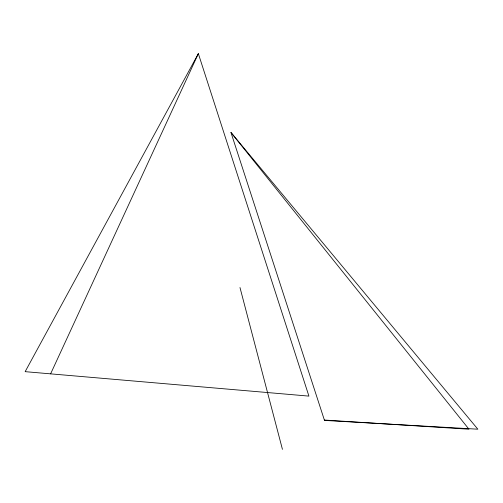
<?xml version="1.0" encoding="UTF-8"?>
<svg xmlns="http://www.w3.org/2000/svg" width="503" height="503" viewBox="0 0 503 503"><rect width="100%" height="100%" fill="white"/><g stroke="black" fill="none" stroke-linecap="round" stroke-linejoin="round"><path stroke-width="0.75" d="M50.614 373.855L198.352 53.639L308.924 396.113L25.15 371.66L198.352 53.639M324.353 420.03L468.985 429.216L230.952 132.459L324.492 420.414L477.85 429.197L230.952 132.459M239.981 287.534L282.441 449.361"/></g></svg>
